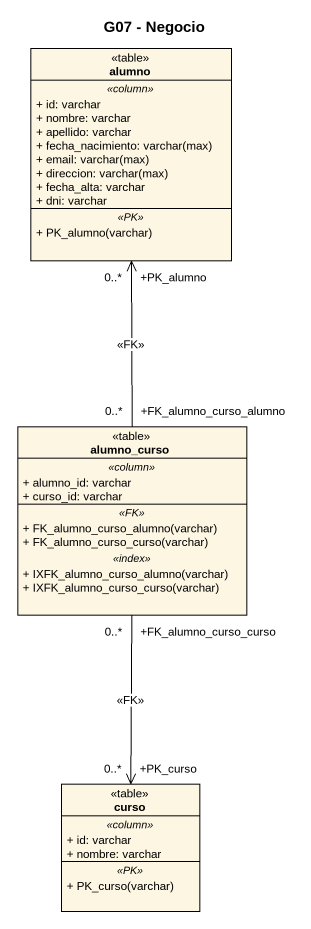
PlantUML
@startuml
title G07 - Negocio
hide circle
hide empty members
skinparam classAttributeIconSize 0
class alumno <<table>> {
  .. <<column>> ..
  + id: varchar
  + nombre: varchar
  + apellido: varchar
  {field} + fecha_nacimiento: varchar(max)
  {field} + email: varchar(max)
  {field} + direccion: varchar(max)
  + fecha_alta: varchar
  + dni: varchar
  .. <<PK>> ..
  + PK_alumno(varchar)
}
class alumno_curso <<table>> {
  .. <<column>> ..
  + alumno_id: varchar
  + curso_id: varchar
  .. <<FK>> ..
  + FK_alumno_curso_alumno(varchar)
  + FK_alumno_curso_curso(varchar)
  .. <<index>> ..
  + IXFK_alumno_curso_alumno(varchar)
  + IXFK_alumno_curso_curso(varchar)
}
class curso <<table>> {
  .. <<column>> ..
  + id: varchar
  + nombre: varchar
  .. <<PK>> ..
  + PK_curso(varchar)
}
alumno_curso "+FK_alumno_curso_alumno\n0..*" -up-> "+PK_alumno\n0..*" alumno : <<FK>>
alumno_curso "+FK_alumno_curso_curso\n0..*" --> "+PK_curso\n0..*" curso : <<FK>>
@enduml
